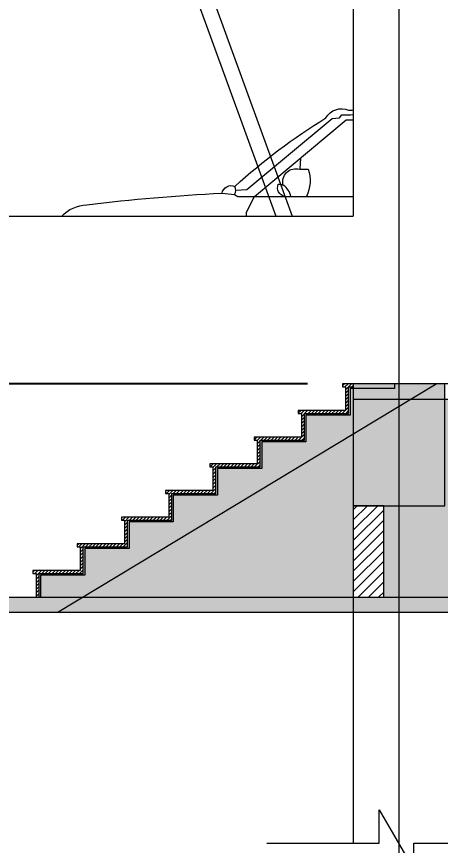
# Model space of a CAD drawing. Header units: millimetres. Extents: x 485872 to 486142, y -52344 to -52207.
# Drawn here: x 486056.25 to 486059.03, y -52340.91 to -52335.47 of the extents above; entities that cross this region are included whole.
import ezdxf

# ---------------------------------------------------------------- set-up
doc = ezdxf.new("R2010")
doc.units = ezdxf.units.MM
doc.header["$LTSCALE"] = 15
doc.header["$PDMODE"] = 2
doc.header["$PDSIZE"] = -10
doc.linetypes.add('DASHDOTX2', pattern=[50.8, 25.4, -12.7, 0, -12.7])
doc.layers.add('251', color=251, linetype='Continuous')
doc.styles.get("Standard").update_dxf_attribs({"font": ''})
doc.styles.get('Standard').set_extended_font_data('Flux Architect', italic=True)
doc.dimstyles.get("Standard").update_dxf_attribs({"dimtxt": 0.2, "dimasz": 0.15, "dimexe": 0.1, "dimexo": 0.3, "dimgap": 0.1, "dimtad": 1, "dimzin": 0, "dimdsep": 46, "dimtxsty": 'Standard', "dimblk": 'ARCHTICK', "dimcen": 0.09, "dimdle": 0.1, "dimclrd": 4, "dimclrt": 2, "dimadec": 0, "dimazin": 0, "dimtfac": 1, "dimtofl": 0, "dimtmove": 0, "dimatfit": 3, "dimfxl": 1, "dimtfillclr": 1, "dimtolj": 1, "dimtzin": 0, "dimarcsym": 1})

# ---------------------------------------------------------------- blocks, each defined once
blk = doc.blocks.new('_ArchTick')
at = {"color": 0, "const_width": 0.15}
blk.add_lwpolyline([(-0.5, -0.5), (0.5, 0.5)], dxfattribs=at)
blk = doc.blocks.new('*D148')
at = {"color": 4, "linetype": 'Continuous', "lineweight": -2, "transparency": 16777216}
blk.add_line((486053.9905, -52339.3766), (486053.9905, -52337.7766), dxfattribs=at)
at = {"color": 0, "linetype": 'Continuous', "lineweight": -2, "transparency": 16777216}
for p, q in [((486058.1597, -52337.8766), (486053.8905, -52337.8766)), ((486056.0797, -52339.2766), (486053.8905, -52339.2766))]:
    blk.add_line(p, q, dxfattribs=at)
at = {"layer": 'Defpoints', "color": 0, "linetype": 'Continuous', "lineweight": 13, "transparency": 16777216}
for p in [(486053.9905, -52337.8766), (486058.4597, -52337.8766), (486056.3797, -52339.2766)]:
    blk.add_point(p, dxfattribs=at)
at = {"color": 4, "linetype": 'Continuous', "lineweight": -2, "transparency": 16777216, "xscale": 0.15, "yscale": 0.15, "zscale": 0.15}
for p, rotation in [((486053.9905, -52337.8766), 90), ((486053.9905, -52339.2766), 270)]:
    blk.add_blockref('_ArchTick', p, dxfattribs=dict(at, rotation=rotation))
at = {"color": 2, "linetype": 'Continuous', "lineweight": 13, "transparency": 16777216, "insert": (486053.7883, -52338.5766), "char_height": 0.2, "attachment_point": 5, "rotation": 90}
blk.add_mtext('\\A1;1.40', dxfattribs=at)
blk = doc.blocks.new('*D149')
at = {"color": 4, "linetype": 'Continuous', "lineweight": -2, "transparency": 16777216}
blk.add_line((486053.9905, -52337.9766), (486053.9905, -52335.0766), dxfattribs=at)
at = {"color": 0, "linetype": 'Continuous', "lineweight": -2, "transparency": 16777216}
for p, q in [((486058.7597, -52335.1766), (486053.8905, -52335.1766)), ((486058.1597, -52337.8766), (486053.8905, -52337.8766))]:
    blk.add_line(p, q, dxfattribs=at)
at = {"layer": 'Defpoints', "color": 0, "linetype": 'Continuous', "lineweight": 13, "transparency": 16777216}
for p in [(486053.9905, -52335.1766), (486059.0597, -52335.1766), (486058.4597, -52337.8766)]:
    blk.add_point(p, dxfattribs=at)
at = {"color": 4, "linetype": 'Continuous', "lineweight": -2, "transparency": 16777216, "xscale": 0.15, "yscale": 0.15, "zscale": 0.15}
for p, rotation in [((486053.9905, -52335.1766), 90), ((486053.9905, -52337.8766), 270)]:
    blk.add_blockref('_ArchTick', p, dxfattribs=dict(at, rotation=rotation))
at = {"color": 2, "linetype": 'Continuous', "lineweight": 13, "transparency": 16777216, "insert": (486053.7883, -52336.5266), "char_height": 0.2, "attachment_point": 5, "rotation": 90}
blk.add_mtext('\\A1;2.70', dxfattribs=at)

msp = doc.modelspace()

# ---------------------------------------------------------------- hatches: boundary and pattern name
at = {"linetype": 'Continuous', "lineweight": 13}
h = msp.add_hatch(dxfattribs=at)
h.set_pattern_fill('ANSI31', color=256, scale=0.005)
h.set_pattern_definition([(45, (485389.403374, -52341.237264), (-0.01122532015, 0.01122532015), [])])
h.paths.add_polyline_path([(486058.4597, -52337.8766), (486058.3897, -52337.8766), (486058.3897, -52337.8966), (486058.4097, -52337.8966), (486058.4097, -52338.0516), (486058.0997, -52338.0516), (486058.0997, -52338.0716), (486058.1197, -52338.0716), (486058.1197, -52338.2266), (486057.8097, -52338.2266), (486057.8097, -52338.2466), (486057.8297, -52338.2466), (486057.8297, -52338.4016), (486057.5197, -52338.4016), (486057.5197, -52338.4216), (486057.5397, -52338.4216), (486057.5397, -52338.5766), (486057.2297, -52338.5766), (486057.2297, -52338.5966), (486057.2497, -52338.5966), (486057.2497, -52338.7516), (486056.9397, -52338.7516), (486056.9397, -52338.7716), (486056.9597, -52338.7716), (486056.9597, -52338.9266), (486056.6497, -52338.9266), (486056.6497, -52338.9466), (486056.6697, -52338.9466), (486056.6697, -52339.1016), (486056.3597, -52339.1016), (486056.3597, -52339.1216), (486056.3797, -52339.1216), (486056.3797, -52339.2766), (486056.3997, -52339.2766), (486056.3997, -52339.1216), (486056.6897, -52339.1216), (486056.6897, -52338.9466), (486056.9797, -52338.9466), (486056.9797, -52338.7716), (486057.2697, -52338.7716), (486057.2697, -52338.5966), (486057.5597, -52338.5966), (486057.5597, -52338.4216), (486057.8497, -52338.4216), (486057.8497, -52338.2466), (486058.1397, -52338.2466), (486058.1397, -52338.0716), (486058.4297, -52338.0716), (486058.4297, -52337.8966), (486058.4597, -52337.8966)])
h = msp.add_hatch(dxfattribs=at)
h.set_pattern_fill('ARKHID16', color=5, scale=0.03, pattern_type=2)
h.set_pattern_definition([(0, (485389.403374, -52341.235764), (0.03, 0.03), [0.0015, -0.0105, 0, -0.015, 0, -0.003]), (0, (485389.403374, -52341.226764), (0.03, 0.03), [0, -0.0105, 0.0015, -0.015, 0, -0.003]), (0, (485389.403374, -52341.220764), (0.03, 0.03), [0, -0.012, 0, -0.0135, 0.0015, -0.003]), (0, (485389.403374, -52341.208764), (0.03, 0.03), [0, -0.012, 0.0015, -0.0135, 0, -0.003]), (90, (485389.403374, -52341.237264), (-0.03, 0.03), [0.0015, -0.0285]), (90, (485389.415374, -52341.237264), (-0.03, 0.03), [-0.0105, 0.0015, -0.009, 0, -0.0075, 0.0015]), (90, (485389.430374, -52341.237264), (-0.03, 0.03), [0, -0.015, 0.0015, -0.0075, 0, -0.006]), (90, (485389.406374, -52341.237264), (-0.015, 0.015), [0, -0.0045, 0, -0.0045, 0, -0.006]), (90, (485389.409374, -52341.235764), (-0.015, 0.015), [0, -0.006, 0, -0.0045, 0, -0.0045]), (90, (485389.412374, -52341.237264), (-0.015, 0.015), [0, -0.006, 0, -0.006, 0, -0.003]), (90, (485389.418374, -52341.234264), (-0.015, 0.015), [0, -0.0045, 0, -0.006, 0, -0.0045]), (45, (485389.403374, -52341.237264), (2e-18, 0.02999999995), [0.0021213, -0.01272792, 0.0021213, -0.0254558868]), (135, (485389.415374, -52341.237264), (2e-18, 0.02999999995), [-0.021213, 0.0021213, -0.0169708068, 0.0021213])])
h.paths.add_polyline_path([(486058.4597, -52337.9066), (486058.4597, -52337.8966), (486058.4297, -52337.8966), (486058.4297, -52338.0716), (486058.1397, -52338.0716), (486058.1397, -52338.2466), (486057.8497, -52338.2466), (486057.8497, -52338.4216), (486057.5597, -52338.4216), (486057.5597, -52338.5966), (486057.2697, -52338.5966), (486057.2697, -52338.7716), (486056.9797, -52338.7716), (486056.9797, -52338.9466), (486056.6897, -52338.9466), (486056.6897, -52339.1216), (486056.3997, -52339.1216), (486056.3997, -52339.2766), (486056.4097, -52339.2766), (486056.4097, -52339.1316), (486056.6997, -52339.1316), (486056.6997, -52338.9566), (486056.9897, -52338.9566), (486056.9897, -52338.7816), (486057.2797, -52338.7816), (486057.2797, -52338.6066), (486057.5697, -52338.6066), (486057.5697, -52338.4316), (486057.8597, -52338.4316), (486057.8597, -52338.2566), (486058.1497, -52338.2566), (486058.1497, -52338.0816), (486058.4397, -52338.0816), (486058.4397, -52337.9066)])
h = msp.add_hatch(color=256, dxfattribs=at)
h.dxf.hatch_style = 1
h.paths.add_polyline_path([(486058.4597, -52338.2045), (486058.4597, -52337.9066), (486058.4397, -52337.9066), (486058.4397, -52338.0816), (486058.1497, -52338.0816), (486058.1497, -52338.2566), (486057.8597, -52338.2566), (486057.8597, -52338.4316), (486057.5697, -52338.4316), (486057.5697, -52338.6066), (486057.2797, -52338.6066), (486057.2797, -52338.7816), (486056.9897, -52338.7816), (486056.9897, -52338.9566), (486056.6997, -52338.9566), (486056.6997, -52339.1316), (486056.4097, -52339.1316), (486056.4097, -52339.2766), (486056.683, -52339.2766)])
h = msp.add_hatch(color=256, dxfattribs=at)
h.dxf.hatch_style = 1
h.paths.add_polyline_path([(486058.4597, -52338.6766), (486059.0597, -52338.6766), (486059.0597, -52337.8766), (486058.4597, -52337.8766)])
h = msp.add_hatch(dxfattribs=at)
h.set_pattern_fill('AR-CONC', color=256, scale=0.002)
h.set_pattern_definition([(50, (485401.17337, -52287.03726), (0.36436934, -0.03187817), [0.0381, -0.4191]), (355, (485401.17337, -52287.03726), (-0.07048684, 0.3821137), [0.03048, -0.33528117]), (100.451445, (485401.20374, -52287.03992), (0.2938825, 0.3502355), [0.03238002, -0.35618049]), (46.1842, (485401.17337, -52286.93566), (0.54215808, -0.08408466), [0.05715, -0.62865]), (96.63556, (485401.21855, -52286.94267), (0.47480827, 0.49485225), [0.04857005, -0.5342712]), (351.18415, (485401.1734, -52286.93566), (0.47480827, 0.49485225), [0.04571993, -0.50291946]), (21, (485401.22417, -52286.96106), (0.30322878, -0.2045304), [0.0381, -0.4191]), (326, (485401.22417, -52286.96106), (0.12360406, 0.36837593), [0.03048, -0.33528]), (71.451445, (485401.24944, -52286.9781), (0.42683284, 0.16384554), [0.03238002, -0.35617988]), (37.5, (485401.17337, -52287.03726), (0.006177207, 0.169110078), [0, -0.331216, 0, -0.34036, 0, -0.33655]), (7.5, (485401.17337, -52287.03726), (0.133639325, 0.20036115), [0, -0.194056, 0, -0.323596, 0, -0.12827]), (327.5, (485401.06009, -52287.03726), (0.27118119, -0.011457488), [0, -0.127, 0, -0.39624, 0, -0.52578]), (317.5, (485401.0093, -52287.03726), (0.29625836, 0.05085298), [0, -0.1651, 0, -0.263144, 0, -0.37338])])
h.paths.add_polyline_path([(486058.4597, -52338.6766), (486058.4597, -52338.2045), (486056.683, -52339.2766), (486058.4597, -52339.2766)])
h.paths.add_polyline_path([(486059.0597, -52338.6766), (486058.7597, -52338.6766), (486058.7597, -52339.2766), (486059.0597, -52339.2766)])
h.paths.add_polyline_path([(486058.7597, -52338.6766), (486058.6597, -52338.6766), (486058.6597, -52339.2766), (486058.7597, -52339.2766)])
h.paths.add_polyline_path([(486066.4597, -52338.6766), (486059.0597, -52338.6766), (486059.0597, -52339.2766), (486066.4597, -52339.2766)])
h.paths.add_polyline_path([(486066.4597, -52338.4766), (486059.0597, -52338.4766), (486059.0597, -52338.6766), (486066.4597, -52338.6766)])
h.paths.add_polyline_path([(486062.5597, -52337.9766), (486059.0597, -52337.9766), (486059.0597, -52338.4766), (486062.5597, -52338.4766)])
h.paths.add_polyline_path([(486066.4597, -52337.9766), (486062.9597, -52337.9766), (486062.9597, -52338.4766), (486066.4597, -52338.4766)])
h.paths.add_polyline_path([(486066.7597, -52338.6766), (486066.4597, -52338.6766), (486066.4597, -52339.2766), (486066.7597, -52339.2766)])
h.paths.add_polyline_path([(486067.0597, -52338.6766), (486066.7597, -52338.6766), (486066.7597, -52339.2766), (486067.0597, -52339.2766)])
h.paths.add_polyline_path([(486070.7597, -52338.4766), (486067.0597, -52338.4766), (486067.0597, -52338.6766), (486067.0597, -52339.2766), (486070.7597, -52339.2766)])
h.paths.add_polyline_path([(486070.7597, -52338.2766), (486067.0597, -52338.2766), (486067.0597, -52338.4766), (486070.7597, -52338.4766)])
h.paths.add_polyline_path([(486069.3097, -52337.9766), (486068.1797, -52337.9766), (486068.1797, -52338.0766), (486067.9797, -52338.0766), (486067.9797, -52337.9766), (486067.0597, -52337.9766), (486067.0597, -52338.2766), (486069.3097, -52338.2766)])
h.paths.add_polyline_path([(486071.6597, -52338.4766), (486070.7597, -52338.4766), (486070.7597, -52339.2766), (486071.6597, -52339.2766)])
h.paths.add_polyline_path([(486071.8597, -52338.2766), (486070.7597, -52338.2766), (486070.7597, -52338.4766), (486071.8597, -52338.4766)])
h.paths.add_polyline_path([(486070.7597, -52337.9766), (486069.6097, -52337.9766), (486069.6097, -52338.2766), (486070.7597, -52338.2766)])
h.paths.add_polyline_path([(486071.8597, -52337.9766), (486070.7597, -52337.9766), (486070.7597, -52338.2766), (486071.8597, -52338.2766)])
h.paths.add_polyline_path([(486072.0597, -52338.4766), (486071.8597, -52338.4766), (486071.6597, -52338.4766), (486071.6597, -52339.2766), (486072.0597, -52339.2766)])
at = {"linetype": 'Continuous', "lineweight": 13, "true_color": 0xb64b2b}
h = msp.add_hatch(dxfattribs=at)
h.set_pattern_fill('ANSI31', color=15, scale=0.015)
h.set_pattern_definition([(45, (485387.573374, -52287.037264), (-0.0336759605, 0.0336759605), [])])
h.paths.add_polyline_path([(486058.6597, -52339.2766), (486058.6597, -52338.6766), (486058.4597, -52338.6766), (486058.4597, -52339.2766)])
at = {"linetype": 'Continuous', "lineweight": 13}
h = msp.add_hatch(color=256, dxfattribs=at)
h.dxf.hatch_style = 1
h.paths.add_polyline_path([(486051.7343, -52339.2766), (486077.5443, -52339.2766), (486077.5443, -52339.3766), (486051.7343, -52339.3766)])

# ---------------------------------------------------------------- linework, layer by layer
at = {"color": 6, "linetype": 'DASHDOTX2', "lineweight": 13}
msp.add_line((486058.7597, -52330.8766), (486058.7597, -52342.3766), dxfattribs=at)
at = {"linetype": 'Continuous', "lineweight": 13}
for p, q in [((486057.2399, -52334.8175), (486057.953, -52336.7766)), ((486057.3463, -52334.8175), (486058.0594, -52336.7766)), ((486056.5173, -52339.3766), (486059.003, -52337.8766))]:
    msp.add_line(p, q, dxfattribs=at)
for points in [[(486058.4597, -52334.3766), (486058.4597, -52336.7766)], [(486058.6997, -52337.8766), (486058.6997, -52337.8766), (486058.3897, -52337.8766), (486058.3897, -52337.8966), (486058.4097, -52337.8966), (486058.4097, -52338.0516), (486058.0997, -52338.0516), (486058.0997, -52338.0716), (486058.1197, -52338.0716), (486058.1197, -52338.2266), (486057.8097, -52338.2266), (486057.8097, -52338.2466), (486057.8297, -52338.2466), (486057.8297, -52338.4016), (486057.5197, -52338.4016), (486057.5197, -52338.4216), (486057.5397, -52338.4216), (486057.5397, -52338.5766), (486057.2297, -52338.5766), (486057.2297, -52338.5966), (486057.2497, -52338.5966), (486057.2497, -52338.7516), (486056.9397, -52338.7516), (486056.9397, -52338.7716), (486056.9597, -52338.7716), (486056.9597, -52338.9266), (486056.6497, -52338.9266), (486056.6497, -52338.9466), (486056.6697, -52338.9466), (486056.6697, -52339.1016), (486056.3597, -52339.1016), (486056.3597, -52339.1216), (486056.3797, -52339.1216), (486056.3797, -52339.2766), (486056.3997, -52339.2766), (486056.3997, -52339.1216), (486056.6897, -52339.1216), (486056.6897, -52338.9466), (486056.9797, -52338.9466), (486056.9797, -52338.7716), (486057.2697, -52338.7716), (486057.2697, -52338.5966), (486057.5597, -52338.5966), (486057.5597, -52338.4216), (486057.8497, -52338.4216), (486057.8497, -52338.2466), (486058.1397, -52338.2466), (486058.1397, -52338.0716), (486058.4297, -52338.0716), (486058.4297, -52337.8966), (486058.4597, -52337.8966)], [(486058.7297, -52337.8766), (486058.7297, -52337.9066), (486058.4397, -52337.9066), (486058.4397, -52338.0816), (486058.1497, -52338.0816), (486058.1497, -52338.2566), (486057.8597, -52338.2566), (486057.8597, -52338.4316), (486057.5697, -52338.4316), (486057.5697, -52338.6066), (486057.2797, -52338.6066), (486057.2797, -52338.7816), (486056.9897, -52338.7816), (486056.9897, -52338.9566), (486056.6997, -52338.9566), (486056.6997, -52339.1316), (486056.4097, -52339.1316), (486056.4097, -52339.2766)], [(486071.8597, -52337.8766), (486058.4597, -52337.8766)], [(486058.4597, -52337.8766), (486058.4597, -52340.891)], [(486058.4597, -52337.9766), (486071.8597, -52337.9766)], [(486058.6597, -52339.2766), (486058.6597, -52338.6766), (486058.4597, -52338.6766), (486058.4597, -52339.2766), (486058.6597, -52339.2766)], [(486057.8926, -52340.891), (486058.6298, -52340.891), (486058.6298, -52340.6709), (486058.858, -52341.0633), (486058.858, -52340.891), (486059.5435, -52340.891)]]:
    msp.add_lwpolyline(points, dxfattribs=at)
at = {"linetype": 'Continuous', "lineweight": 9}
msp.add_lwpolyline([(486056.0197, -52339.2766), (486056.0197, -52336.7766), (486058.4597, -52336.7766)], dxfattribs=at)
at = {"linetype": 'Continuous', "lineweight": 5}
for points in [[(486058.4597, -52337.8766), (486058.4597, -52337.8766)], [(486058.4597, -52337.9766), (486058.4597, -52338.0766)]]:
    msp.add_lwpolyline(points, dxfattribs=at)
at = {"linetype": 'Continuous', "lineweight": 13}
for points in [[(486058.4597, -52338.6766), (486059.0597, -52338.6766), (486059.0597, -52337.8766), (486058.4597, -52337.8766)], [(486051.7343, -52339.2766), (486077.5443, -52339.2766), (486077.5443, -52339.3766), (486051.7343, -52339.3766)]]:
    msp.add_lwpolyline(points, close=True, dxfattribs=at)
at = {"layer": '251', "lineweight": 5}
for points in [[(486056.5483, -52336.7766, -0.201204), (486056.7125, -52336.7016, -0.01831), (486057.5995, -52336.6248, -0.484946), (486057.6831, -52336.581, -0.048229), (486058.281, -52336.1315, -0.385366), (486058.4295, -52336.0802, -0.000374), (486058.4597, -52336.0793, -0.000374)], [(486057.689, -52336.6061), (486057.762, -52336.6021), (486058.3212, -52336.1345), (486058.3687, -52336.1311), (486058.3846, -52336.1119, -0.001008), (486058.4597, -52336.1098, -0.001008)], [(486058.1132, -52336.3951), (486058.1086, -52336.4686), (486058.1644, -52336.4673, -0.196181), (486058.1533, -52336.6473, -0.635483)], [(486058.0099, -52336.6472, -0.467137), (486057.9679, -52336.5666, -0.260533), (486058.0003, -52336.5736, -0.595631), (486058.1086, -52336.4686, -1.495139)]]:
    msp.add_lwpolyline(points, format="xyb", dxfattribs=at)
for points in [[(486057.7589, -52336.7766), (486057.7589, -52336.7499), (486057.8128, -52336.6469), (486058.4135, -52336.1432), (486058.4597, -52336.1432)], [(486057.5995, -52336.6248), (486057.6822, -52336.633), (486057.7036, -52336.6468), (486058.4597, -52336.6477)]]:
    msp.add_lwpolyline(points, dxfattribs=at)
for centre, radius, start, end in [((486057.6329, -52336.6061), 0.0561, 331.4387, 26.5724), ((486057.9486, -52336.6634), 0.1036, 8.9752, 60.0304)]:
    msp.add_arc(centre, radius, start, end, dxfattribs=at)

# ---------------------------------------------------------------- dimensions: what is measured, and where the dimension line sits
at = {"linetype": 'Continuous', "lineweight": 13}
dim = msp.add_linear_dim(base=(486053.9905, -52335.1766), p1=(486058.4597, -52337.8766), p2=(486059.0597, -52335.1766), angle=90, dimstyle='Standard', override={"dimtmove": 1}, dxfattribs=at)
dim.commit()
dim.dimension.update_dxf_attribs({"geometry": '*D149', "text_midpoint": (486053.7883, -52336.5266)})
dim = msp.add_linear_dim(base=(486053.9905, -52337.8766), p1=(486056.3797, -52339.2766), p2=(486058.4597, -52337.8766), angle=90, dimstyle='Standard', dxfattribs=at)
dim.commit()
dim.dimension.update_dxf_attribs({"geometry": '*D148', "text_midpoint": (486053.7883, -52338.5766)})

doc.saveas('drawing.dxf')
